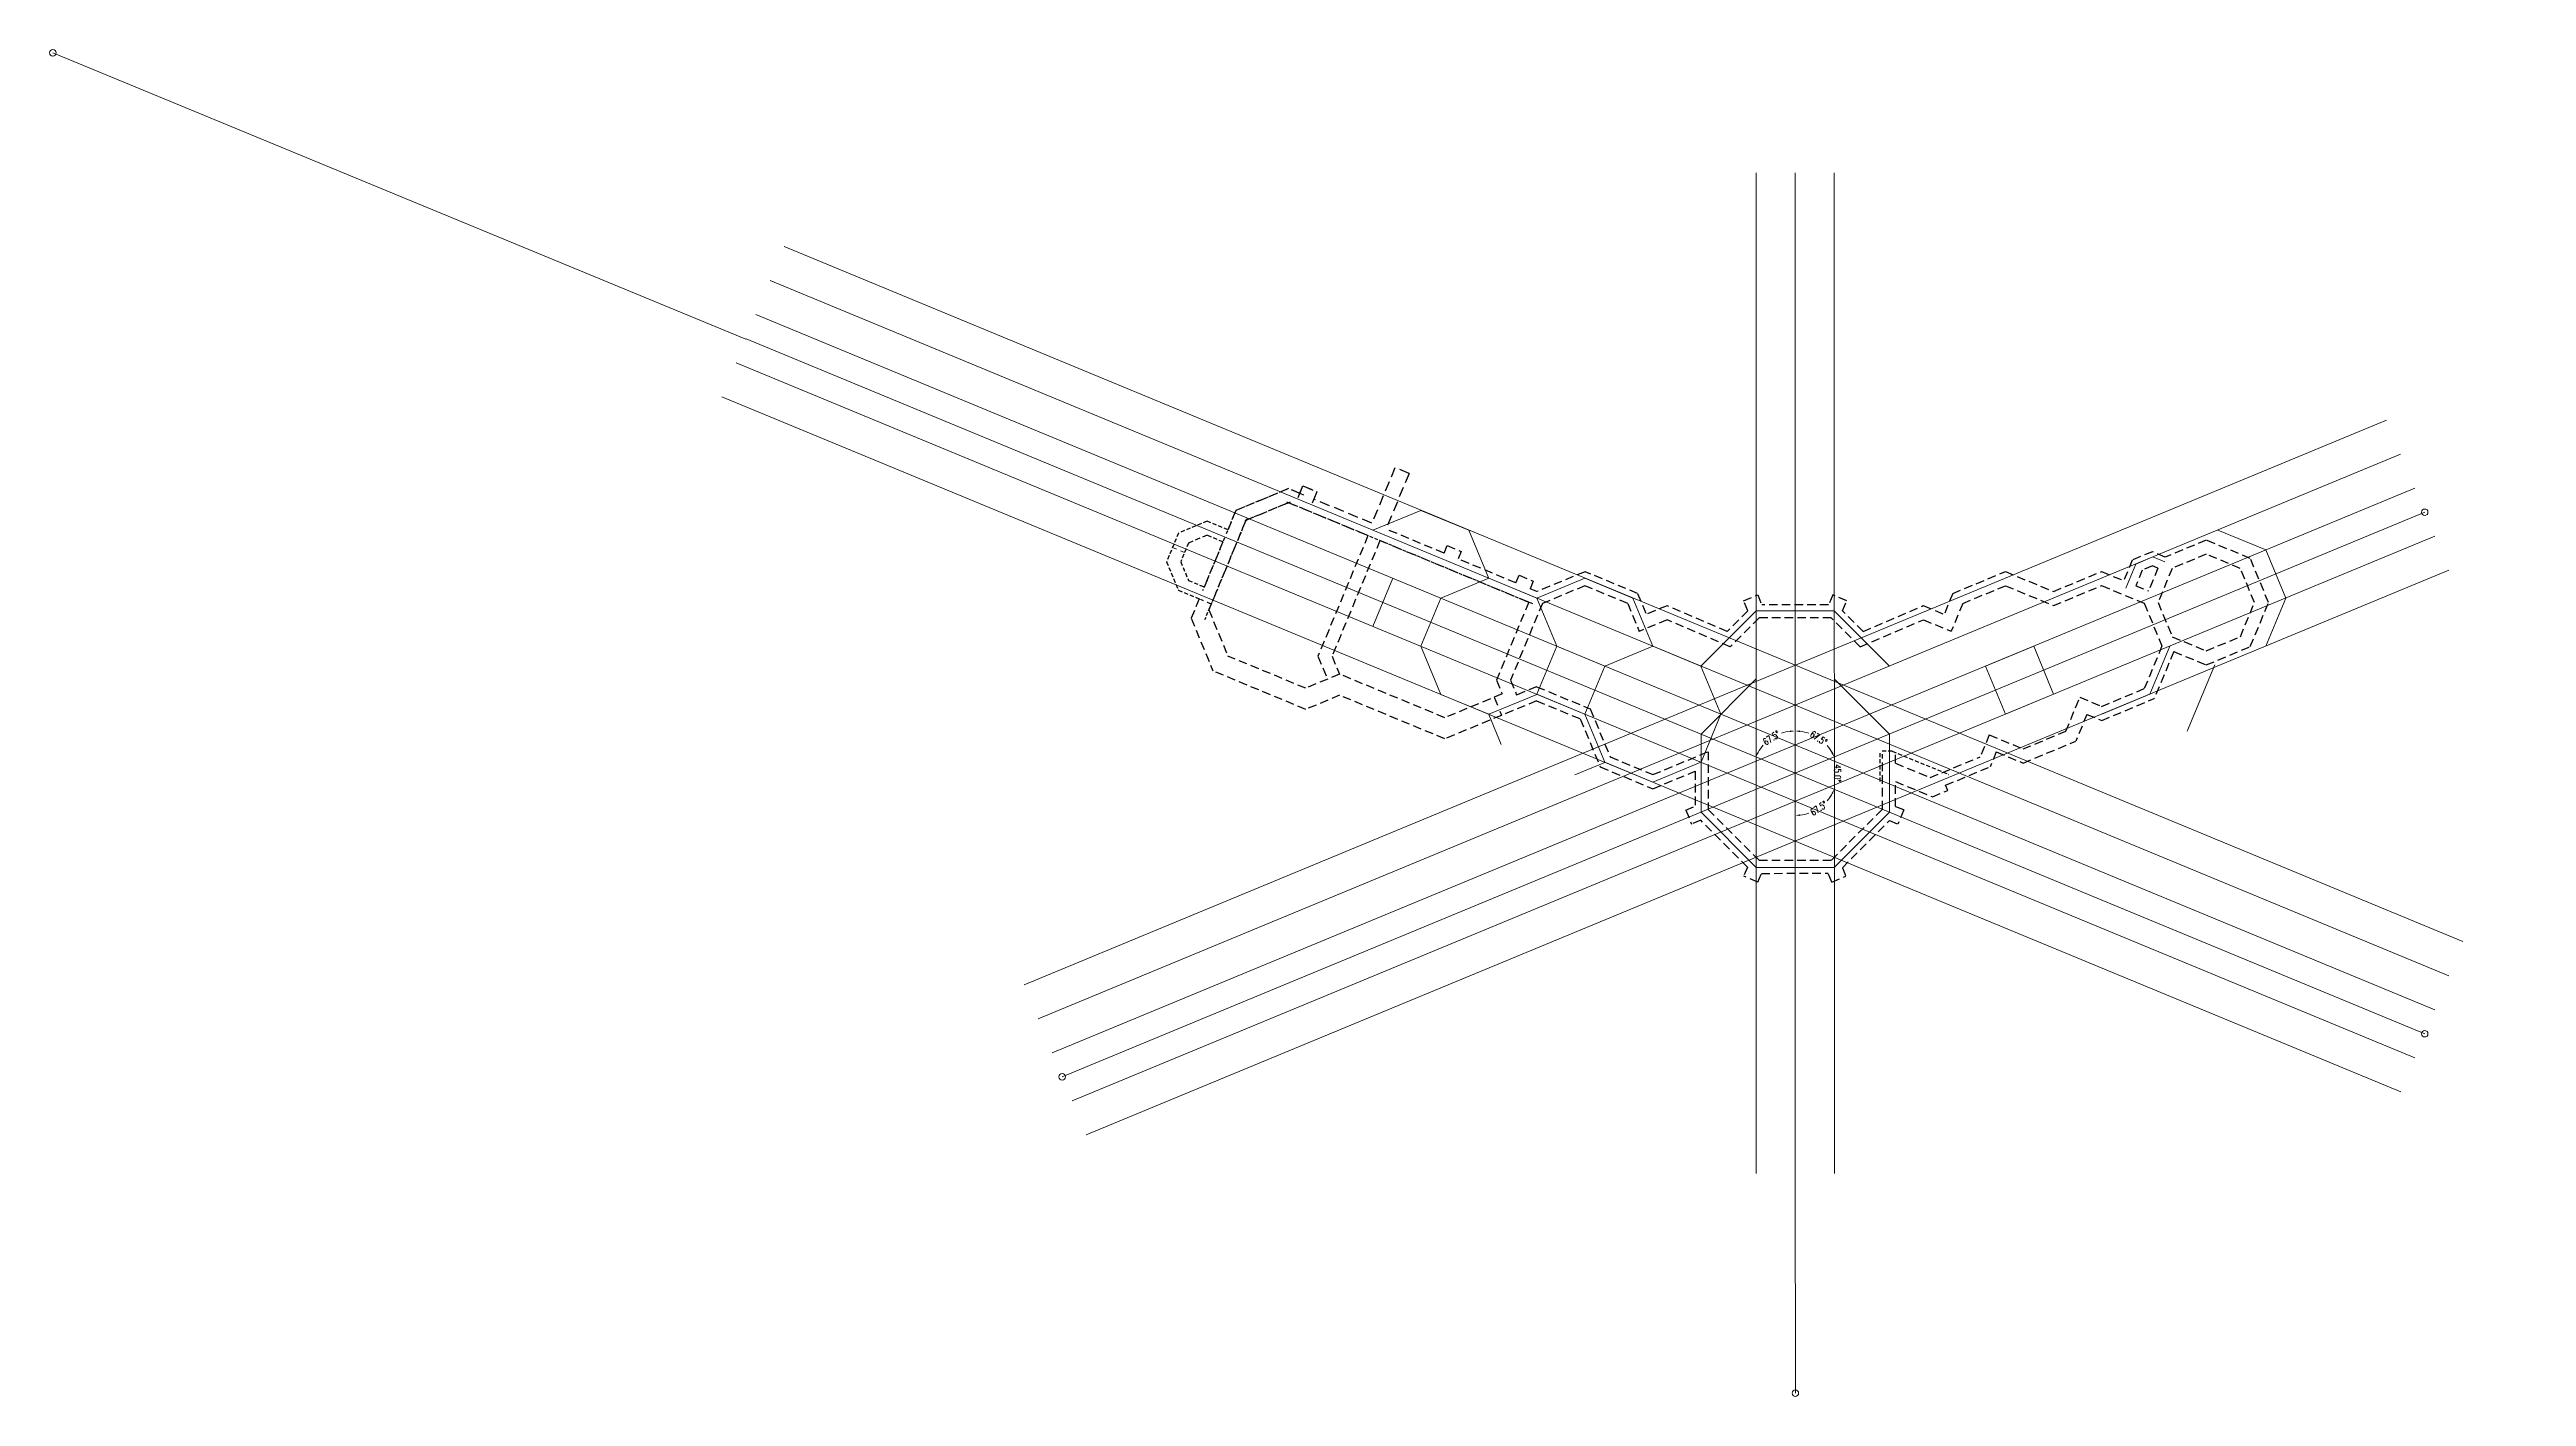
# Model space of a CAD drawing. Header units: inches. Extents: x 2775 to 28360, y 1488 to 9823.
# Drawn here: x 5648 to 10217, y 1675 to 4159 of the extents above; entities that cross this region are included whole.
import ezdxf

# ---------------------------------------------------------------- set-up
doc = ezdxf.new("R2010")
doc.units = ezdxf.units.IN
doc.header["$LTSCALE"] = 0.5
doc.header["$MEASUREMENT"] = 0
doc.header["$PDMODE"] = 1
doc.linetypes.add('HIDDEN', pattern=[0.375, 0.25, -0.125])
doc.layers.get('Defpoints').update_dxf_attribs({"linetype": 'CONTINUOUS'})
doc.layers.add('FOOTING', color=7, linetype='HIDDEN', lineweight=30)
doc.layers.add('LAYOUT', color=6, linetype='CONTINUOUS', lineweight=9)
doc.styles.add('BEI', font='romans.shx', dxfattribs={"width": 0.75})
doc.dimstyles.get("Standard").update_dxf_attribs({"dimscale": 50, "dimtxt": 0.18, "dimasz": 0.18, "dimexe": 0.18, "dimexo": 0.0625, "dimgap": 0.09, "dimtad": 0, "dimtoh": 1, "dimzin": 0, "dimdsep": 46, "dimtxsty": 'BEI', "dimcen": 0.09, "dimclrd": 256, "dimclre": 256, "dimclrt": 256, "dimadec": 1, "dimazin": 0, "dimtfac": 1, "dimtofl": 0, "dimtmove": 0, "dimatfit": 3, "dimfxl": 1, "dimtolj": 1, "dimtzin": 0, "dimlwd": -1, "dimlwe": -1, "dimarcsym": 0})

# ---------------------------------------------------------------- blocks, each defined once
blk = doc.blocks.new('*D20')
at = {"layer": 'Defpoints', "color": 0, "lineweight": 25, "ltscale": 75}
for p in [(6836, 3664.7, -44590.3), (10029.3, 3306.1, -44590.3), (8945.5, 2814.6), (10029.3, 2344.7, -44590.3), (7516.4, 2264.2, -44590.3)]:
    blk.add_point(p, dxfattribs=at)
at = {"layer": 'LAYOUT', "ltscale": 75}
for start, end in [(29.1384, 35.7563), (324.305, 330.923)]:
    blk.add_arc((8868.2, 2824.7), 78, start, end, dxfattribs=at)
at = {"layer": 'LAYOUT', "lineweight": 25, "ltscale": 75}
for points in [[(8937.6, 2863.3), (8934.9, 2862), (8940.2, 2854.5)], [(8935, 2787.5), (8937.7, 2786.1), (8940.2, 2794.9)]]:
    blk.add_solid(points, dxfattribs=at)
at = {"layer": 'LAYOUT', "color": 6, "ltscale": 75, "insert": (8946.2, 2824.7), "char_height": 12.5, "attachment_point": 5, "rotation": 270.0307, "style": 'BEI'}
blk.add_mtext('\\A1;45.0°', dxfattribs=at)
blk = doc.blocks.new('*D21')
at = {"layer": 'Defpoints', "color": 0, "lineweight": 25, "ltscale": 75}
for p in [(8868, 3931.9, -44590.3), (6836.2, 3664.7, -44590.3), (8898, 2752.6), (10029.3, 2344.7, -44590.3), (8868.3, 2085.9, -44590.3)]:
    blk.add_point(p, dxfattribs=at)
at = {"layer": 'LAYOUT', "ltscale": 75}
for start, end in [(276.6212, 288.6599), (318.8903, 330.9291)]:
    blk.add_arc((8868.2, 2824.7), 78, start, end, dxfattribs=at)
at = {"layer": 'LAYOUT', "lineweight": 25, "ltscale": 75}
for points in [[(8935, 2787.4), (8937.7, 2786.1), (8940.3, 2794.9)], [(8877.2, 2745.7), (8877.1, 2748.7), (8868.2, 2746.7)]]:
    blk.add_solid(points, dxfattribs=at)
at = {"layer": 'LAYOUT', "color": 6, "lineweight": 9, "ltscale": 75, "insert": (8911.5, 2759.8), "char_height": 12.5, "attachment_point": 5, "rotation": 33.7751, "style": 'BEI'}
blk.add_mtext('\\A1;67.5°', dxfattribs=at)
blk = doc.blocks.new('*D22')
at = {"layer": 'Defpoints', "color": 0, "lineweight": 25, "ltscale": 75}
for p in [(8868, 3931.9, -44590.3), (10029.3, 3306.1, -44590.3), (8923.1, 2879.6), (7516.4, 2264.2, -44590.3), (8868.3, 2085.9, -44590.3)]:
    blk.add_point(p, dxfattribs=at)
at = {"layer": 'LAYOUT', "ltscale": 75}
for start, end in [(71.4433, 83.3705), (29.1593, 41.0865)]:
    blk.add_arc((8868.2, 2824.7), 77.7, start, end, dxfattribs=at)
at = {"layer": 'LAYOUT', "lineweight": 25, "ltscale": 75}
for points in [[(8877, 2900.4), (8877.2, 2903.4), (8868.1, 2902.4)], [(8937.4, 2863.2), (8934.7, 2861.9), (8939.9, 2854.4)]]:
    blk.add_solid(points, dxfattribs=at)
at = {"layer": 'LAYOUT', "color": 6, "lineweight": 9, "ltscale": 75, "insert": (8911.3, 2889.3), "char_height": 12.5, "attachment_point": 5, "rotation": 326.2649, "style": 'BEI'}
blk.add_mtext('\\A1;67.5°', dxfattribs=at)
blk = doc.blocks.new('*D26')
at = {"layer": 'Defpoints', "color": 0, "lineweight": 25, "ltscale": 75}
for p in [(8871.4, 3931.9, -44590.3), (7707.8, 3310.3, -44590.3), (8837.8, 2896.6), (10217, 2259.3, -44590.3), (8864.4, 2085.9, -44590.3)]:
    blk.add_point(p, dxfattribs=at)
at = {"layer": 'LAYOUT', "ltscale": 75}
for start, end in [(96.4217, 108.3489), (138.7056, 150.6329)]:
    blk.add_arc((8867.2, 2824.7), 77.7, start, end, dxfattribs=at)
at = {"layer": 'LAYOUT', "lineweight": 25, "ltscale": 75}
for points in [[(8858.5, 2903.4), (8858.6, 2900.4), (8867.5, 2902.4)], [(8800.9, 2862.1), (8798.2, 2863.4), (8795.6, 2854.7)]]:
    blk.add_solid(points, dxfattribs=at)
at = {"layer": 'LAYOUT', "color": 6, "lineweight": 9, "ltscale": 75, "insert": (8824.3, 2889.5), "char_height": 12.5, "attachment_point": 5, "rotation": 33.5273, "style": 'BEI'}
blk.add_mtext('\\A1;67.5°', dxfattribs=at)

msp = doc.modelspace()

# ---------------------------------------------------------------- linework, layer by layer
at = {"layer": 'FOOTING', "color": 7, "ltscale": 150}
for p, q in [((8129.79495, 3388.09482), (8087.26, 3285.65699)), ((8155.7708, 3377.30894), (8129.79495, 3388.09482)), ((7954.37472, 3340.73794), (7960.02897, 3354.51785)), ((7985.7974, 3343.79719), (7980.09957, 3330.07499)), ((8155.7708, 3377.30894), (8113.24253, 3274.88723))]:
    msp.add_line(p, q, dxfattribs=at)
at = {"layer": 'FOOTING', "ltscale": 125}
for p, q in [((7933.50208, 3349.38965), (7836.36318, 3309.18122)), ((7854.72783, 3290.8076), (7786.36998, 3125.89121)), ((7836.36318, 3309.18122), (7821.52395, 3273.3809)), ((7933.49573, 3323.41177), (7854.72783, 3290.8076)), ((7812.33413, 3251.21003), (7777.91738, 3168.17806)), ((8079.90782, 3262.72381), (7987.69652, 3040.30325)), ((8102.07908, 3253.53382), (8013.67476, 3040.296)), ((8220.3142, 3230.50602), (8113.24253, 3274.88723)), ((8220.3142, 3230.50602), (8225.99321, 3244.34627)), ((8226.03696, 3244.36445), (8252.03601, 3233.56894)), ((9626.11711, 3254.42268), (9550.80691, 3223.16514)), ((9707.51764, 3220.77356), (9626.11711, 3254.42268)), ((8252.03601, 3233.56894), (8246.29296, 3219.73783)), ((8352.98801, 3175.51273), (8246.29296, 3219.73783)), ((9489.92894, 3217.71332), (9474.16361, 3179.57543)), ((9526.88737, 3233.05293), (9489.92894, 3217.71332)), ((9508.31118, 3199.35731), (9496.34367, 3170.4067)), ((9526.90592, 3207.07506), (9508.31118, 3199.35731)), ((9537.30726, 3202.77539), (9519.90125, 3160.66854)), ((9550.80691, 3223.16514), (9526.88737, 3233.05293)), ((9537.30726, 3202.77539), (9526.90592, 3207.07506)), ((9563.36575, 3202.39212), (9537.34248, 3139.43926)), ((9626.13567, 3228.44481), (9563.36575, 3202.39212)), ((9689.16164, 3202.39132), (9626.13567, 3228.44481)), ((9715.30512, 3139.40262), (9689.16164, 3202.39132)), ((9741.28299, 3139.42118), (9707.51764, 3220.77356)), ((8352.98801, 3175.51273), (8358.81709, 3189.71655)), ((8358.86084, 3189.73473), (8384.85931, 3178.93783)), ((8384.83609, 3178.94744), (8378.94203, 3164.75479)), ((8391.63149, 3159.49501), (8378.94203, 3164.75479)), ((8480.34647, 3196.27179), (8391.63149, 3159.49501)), ((8480.29293, 3170.26863), (8401.6371, 3137.66187)), ((8559.04117, 3137.6142), (8480.29293, 3170.26863)), ((8577.44806, 3156.0068), (8480.34647, 3196.27179)), ((8577.44806, 3156.0068), (8593.338, 3117.60291)), ((8772.97362, 3142.52771), (8798.98024, 3153.30497)), ((8798.95704, 3153.29532), (8806.5754, 3134.91145)), ((8937.23947, 3153.3847), (8929.38575, 3134.97146)), ((8963.1337, 3142.34014), (8937.23947, 3153.3847)), ((9158.76046, 3156.10148), (9142.88304, 3117.69242)), ((9158.76046, 3156.10148), (9255.81127, 3196.38247)), ((9177.17335, 3137.71488), (9255.82985, 3170.3613)), ((9255.81127, 3196.38247), (9344.54737, 3159.701)), ((9255.82985, 3170.3613), (9344.56595, 3133.67983)), ((9344.54737, 3159.701), (9433.21513, 3196.5026)), ((9344.56595, 3133.67983), (9433.23371, 3170.48143)), ((9433.21513, 3196.5026), (9474.16361, 3179.57543)), ((9433.23371, 3170.48143), (9511.97043, 3137.93348)), ((9496.34367, 3170.4067), (9519.90125, 3160.66854)), ((7768.72756, 3146.0072), (7753.89392, 3110.22039)), ((7753.89392, 3110.22039), (7794.07608, 3013.14495)), ((7783.50989, 3139.88416), (7790.90106, 3136.82263)), ((7786.36998, 3125.89121), (7821.63635, 3040.69175)), ((8376.53179, 3139.77333), (8316.96458, 2996.06473)), ((8401.6371, 3137.66187), (8342.93937, 2996.05093)), ((8559.04117, 3137.6142), (8580.31521, 3086.19763)), ((8631.6847, 3107.4522), (8580.31521, 3086.19763)), ((8631.78935, 3133.51249), (8593.338, 3117.60291)), ((8748.16806, 3057.66264), (8631.6847, 3107.4522)), ((8742.62231, 3086.1264), (8631.78935, 3133.51249)), ((8780.63313, 3124.17438), (8742.62231, 3086.1264)), ((8801.3219, 3110.86845), (8748.16806, 3057.66264)), ((8780.63313, 3124.17438), (8772.95558, 3142.4839)), ((8934.52257, 3110.93354), (8801.3219, 3110.86845)), ((8929.38575, 3134.97146), (8806.5754, 3134.91145)), ((8987.88622, 3057.62202), (8934.52257, 3110.93354)), ((8955.29835, 3124.15976), (8963.12819, 3142.30605)), ((8993.41225, 3086.08309), (8955.29835, 3124.15976)), ((8987.88622, 3057.62202), (9104.53965, 3107.52922)), ((8993.41225, 3086.08309), (9104.4265, 3133.58947)), ((9104.4265, 3133.58947), (9142.88304, 3117.69242)), ((9104.53965, 3107.52922), (9155.91605, 3086.29139)), ((9177.17335, 3137.71488), (9155.91605, 3086.29139)), ((9511.97043, 3137.93348), (9544.63082, 3059.24333)), ((9537.34248, 3139.43926), (9563.62478, 3076.19288)), ((9689.25163, 3076.37666), (9715.30512, 3139.40262)), ((9707.63388, 3058.02065), (9741.28299, 3139.42118)), ((9563.62478, 3076.19288), (9626.26294, 3050.23317)), ((9626.26294, 3050.23317), (9689.25163, 3076.37666)), ((7965.08623, 2981.23178), (7821.63635, 3040.69175)), ((7987.69652, 3040.30325), (8005.23204, 2997.93945)), ((8013.67476, 3040.296), (8027.39019, 3007.16111)), ((9544.63082, 3059.24333), (9512.08286, 2980.50661)), ((9566.41165, 3049.00412), (9530.49574, 2962.12)), ((9566.41165, 3049.00412), (9626.28149, 3024.2553)), ((9626.28149, 3024.2553), (9707.63388, 3058.02065)), ((7965.11407, 2942.24971), (7794.07608, 3013.14495)), ((8027.39019, 3007.16111), (7965.08623, 2981.23178)), ((8221.6075, 2926.8638), (8027.28738, 3007.40949)), ((8327.45604, 2970.67739), (8221.6075, 2926.8638)), ((8316.96458, 2996.06473), (8327.44968, 2970.67476)), ((8342.93937, 2996.05093), (8354.21493, 2968.76623)), ((8391.09754, 2984.03294), (8354.17662, 2968.75037)), ((8391.09754, 2984.03294), (8490.0186, 2943.14124)), ((9433.39271, 2947.84622), (9512.08286, 2980.50661)), ((8027.66574, 2968.28213), (7965.11407, 2942.24971)), ((8221.59798, 2887.89722), (8027.66574, 2968.28213)), ((8391.10364, 2958.06022), (8221.59798, 2887.89722)), ((8312.66906, 2964.56658), (8320.30771, 2946.08252)), ((8323.36319, 2938.68885), (8326.41863, 2931.29526)), ((8391.10364, 2958.06022), (8471.66259, 2924.75899)), ((8471.66259, 2924.75899), (8508.46419, 2836.09124)), ((8490.0186, 2943.14124), (8526.8202, 2854.47348)), ((9367.26037, 2901.98665), (9393.14007, 2964.48574)), ((9406.09623, 2933.11647), (9385.63936, 2883.62929)), ((9393.14007, 2964.48574), (9433.39271, 2947.84622)), ((9406.09623, 2933.11647), (9433.41129, 2921.82505)), ((9433.41129, 2921.82505), (9530.49574, 2962.12)), ((9226.04846, 2895.14327), (9209.3894, 2854.84336)), ((9226.04846, 2895.14327), (9288.53636, 2869.3122)), ((9288.53636, 2869.3122), (9367.26037, 2901.98665)), ((9288.55491, 2843.33434), (9385.63936, 2883.62929)), ((8508.46419, 2836.09124), (8605.60609, 2795.935)), ((8526.8202, 2854.47348), (8605.58754, 2821.91287)), ((8605.58754, 2821.91287), (8707.25607, 2864.11044)), ((8707.25607, 2864.11044), (8707.30793, 2757.98269)), ((9029.02532, 2758.20485), (9028.97584, 2859.45889)), ((9052.9234, 2843.05714), (9052.91538, 2859.45889)), ((9052.9234, 2843.05714), (9117.08721, 2816.53329)), ((9117.08721, 2816.53329), (9209.3894, 2854.84336)), ((9145.56273, 2802.3665), (9227.77165, 2836.48735)), ((9239.05979, 2863.79449), (9227.77165, 2836.48735)), ((9239.05979, 2863.79449), (9288.55491, 2843.33434)), ((8605.60609, 2795.935), (8683.2732, 2828.17077)), ((8683.2732, 2828.17077), (8683.30471, 2763.68935)), ((9053.00087, 2809.11148), (9121.19349, 2780.92221)), ((9053.02334, 2763.13547), (9053.00087, 2809.11148)), ((9121.19349, 2780.92221), (9149.57414, 2792.70162)), ((9149.57414, 2792.70162), (9145.56273, 2802.3665)), ((8666.26179, 2756.62183), (8683.30471, 2763.68935)), ((8666.26179, 2756.62183), (8677.03575, 2730.64104)), ((8801.56379, 2663.8189), (8707.30793, 2757.98269)), ((8934.7966, 2663.884), (9029.02532, 2758.20485)), ((9068.435, 2756.75651), (9053.02334, 2763.13547)), ((9068.435, 2756.75651), (9057.67844, 2730.76851)), ((8693.73885, 2737.61335), (8677.07957, 2730.62302)), ((8780.21003, 2651.22664), (8693.73885, 2737.61335)), ((8955.02413, 2650.17298), (9042.04553, 2737.27947)), ((9042.04553, 2737.27947), (9057.63463, 2730.75046)), ((8780.21003, 2651.22664), (8773.21876, 2634.53852)), ((8801.56379, 2663.8189), (8934.7966, 2663.884)), ((8955.02413, 2650.17298), (8961.55982, 2634.60159)), ((8799.22372, 2623.73553), (8773.23681, 2634.49471)), ((8799.22372, 2623.73553), (8805.8833, 2639.82058)), ((8805.8833, 2639.82058), (8928.88391, 2639.88068)), ((8935.5621, 2623.78119), (8928.88391, 2639.88068)), ((8935.5621, 2623.78119), (8961.5418, 2634.55777))]:
    msp.add_line(p, q, dxfattribs=at)
at = {"layer": 'FOOTING', "ltscale": 50}
for p, q in [((7930.4403, 3348.12214), (7839.42507, 3310.44846)), ((7961.79146, 3337.66355), (7936.56324, 3348.12064)), ((7855.99657, 3293.86886), (7778.60279, 3107.15288)), ((7835.09444, 3306.11995), (7818.46156, 3265.99235)), ((7936.55751, 3324.67928), (7851.66594, 3289.54035)), ((8383.92226, 3136.71013), (7930.43457, 3324.68078)), ((7815.39828, 3258.60207), (7774.85499, 3160.78955))]:
    msp.add_line(p, q, dxfattribs=at)
at = {"layer": 'FOOTING', "ltscale": 120}
msp.add_line((7954.37472, 3340.73794), (7933.50208, 3349.38965), dxfattribs=at)
at = {"layer": 'FOOTING', "color": 7, "linetype": 'Continuous', "lineweight": 30, "ltscale": 1.5}
for p, q in [((7951.32796, 3333.31233), (7956.99216, 3347.1165)), ((7967.49299, 3351.45355), (7978.44103, 3346.85152)), ((7982.72935, 3336.40873), (7977.03039, 3322.6838))]:
    msp.add_line(p, q, dxfattribs=at)
at = {"layer": 'FOOTING', "color": 7, "ltscale": 140}
msp.add_line((7960.11798, 3354.5538), (7985.81615, 3343.75153), dxfattribs=at)
at = {"layer": 'FOOTING', "ltscale": 150}
for p, q in [((8079.90788, 3262.72394), (7933.49573, 3323.41177)), ((8087.26, 3285.65699), (7980.09957, 3330.07499)), ((8376.53179, 3139.77333), (8102.07914, 3253.53395))]:
    msp.add_line(p, q, dxfattribs=at)
at = {"layer": 'FOOTING', "ltscale": 60}
for p, q in [((7730.3416, 3267.3767), (7708.52864, 3214.71557)), ((7783.06955, 3289.26046), (7730.41522, 3267.45032)), ((7748.73197, 3249.05995), (7734.48449, 3214.66351)), ((7812.33459, 3251.20984), (7783.12841, 3263.30743)), ((7821.52441, 3273.3807), (7783.18727, 3289.26046)), ((7708.52864, 3214.61145), (7730.3416, 3161.95031)), ((7734.48449, 3214.66351), (7748.73197, 3180.26706)), ((7730.41522, 3161.87669), (7776.11872, 3142.94568)), ((7748.73197, 3180.26706), (7777.91784, 3168.17787))]:
    msp.add_line(p, q, dxfattribs=at)
at = {"layer": 'FOOTING', "ltscale": 75}
msp.add_line((7783.12841, 3263.30743), (7748.73197, 3249.05995), dxfattribs=at)
at = {"layer": 'FOOTING', "linetype": 'Continuous', "lineweight": 9, "ltscale": 100}
for p, q in [((7719.43619, 3241.0478), (7726.82616, 3237.98467)), ((7734.21612, 3234.92153), (7741.60608, 3231.85839)), ((7768.72876, 3146.00882), (7776.11872, 3142.94568)), ((7783.50868, 3139.88254), (7790.89864, 3136.8194))]:
    msp.add_line(p, q, dxfattribs=at)
at = {"layer": 'FOOTING', "linetype": 'HIDDEN', "ltscale": 60}
for p, q in [((9047.19859, 2865.2419), (9024.97302, 2865.23104)), ((9025.00045, 2809.09779), (9024.97302, 2865.23104)), ((9047.19859, 2865.2419), (9151.46573, 2822.14026))]:
    msp.add_line(p, q, dxfattribs=at)
at = {"layer": 'LAYOUT', "color": 6, "ltscale": 150}
for p, q in [((6932.23444, 3624.96674), (5653.9292, 4153.38885)), ((8796.31145, 2085.88113), (8796.01077, 3931.9032)), ((8868.31144, 2085.89286), (8868.01076, 3931.91493)), ((8940.31144, 2085.90458), (8940.01076, 3931.92666)), ((8868.34454, 1680.88332), (8868.27857, 2085.89285))]:
    msp.add_line(p, q, dxfattribs=at)
at = {"layer": 'LAYOUT', "color": 6, "linetype": 'Continuous', "ltscale": 150}
for p, q in [((10099.65322, 2513.80755), (7003.00073, 3795.89189)), ((10073.67159, 2451.05342), (6977.01909, 3733.13776)), ((10047.68995, 2388.29929), (6951.03746, 3670.38363)), ((10029.32837, 2343.95008), (6932.67588, 3626.03442)), ((10010.9668, 2299.60087), (6914.3143, 3581.68521)), ((9984.98516, 2236.84674), (6888.33267, 3518.93108)), ((9958.94769, 3475.70223), (7445.61559, 2434.16578)), ((9984.94978, 3412.95658), (7471.61768, 2371.42012)), ((10010.95187, 3350.21092), (7497.61977, 2308.67446)), ((10029.32791, 3305.8677), (7515.99581, 2264.33124)), ((10047.70394, 3261.52448), (7534.37184, 2219.98802)), ((10073.70604, 3198.77882), (7560.37393, 2157.24236))]:
    msp.add_line(p, q, dxfattribs=at)
at = {"layer": 'LAYOUT', "color": 4, "linetype": 'Continuous', "ltscale": 50}
for p, q in [((8088.92822, 3272.5823), (8177.58088, 3309.32038)), ((8266.27929, 3272.5972), (8177.58088, 3309.32038)), ((8266.27929, 3272.5972), (8303.03133, 3183.91074)), ((8125.59615, 3184.05944), (8088.88696, 3095.4064)), ((8302.8361, 3184.08422), (8214.28873, 3147.38977)), ((8302.83612, 3184.08417), (8391.51474, 3147.36919)), ((8302.83612, 3184.08417), (8391.51474, 3147.36919)), ((8480.06117, 3183.99136), (8391.43335, 3147.33564)), ((8480.06117, 3183.99136), (8568.73979, 3147.27637)), ((8214.29453, 3147.3362), (8177.57955, 3058.65758)), ((8428.25123, 3058.76662), (8391.52139, 3147.4111)), ((8568.85438, 3147.45136), (8605.59822, 3058.78469)), ((8177.55822, 3058.67359), (8214.10956, 2969.90365)), ((8428.23317, 3058.7641), (8391.52397, 2970.11106)), ((8428.24712, 3058.80941), (8516.92575, 3022.09442)), ((8516.93155, 3022.04085), (8480.21656, 2933.36223)), ((8516.93155, 3022.04085), (8605.59822, 3058.78469)), ((8694.29663, 3022.06151), (8605.59822, 3058.78469)), ((8694.29663, 3022.06151), (8731.04867, 2933.37505)), ((8302.78818, 2933.18867), (8214.10956, 2969.90365)), ((8302.78818, 2933.18867), (8391.45485, 2969.93251)), ((8391.52394, 2970.111), (8480.20257, 2933.39601)), ((8516.96041, 2844.65599), (8480.21657, 2933.32266)), ((8694.36507, 2844.67665), (8731.08825, 2933.37506)), ((8516.96041, 2844.65599), (8605.63903, 2807.941)), ((8694.3057, 2844.68484), (8605.63903, 2807.941))]:
    msp.add_line(p, q, dxfattribs=at)
at = {"layer": 'LAYOUT', "color": 2, "linetype": 'Continuous', "ltscale": 50}
for p, q in [((9647.57118, 3273.10446), (9736.26961, 3236.38132)), ((9477.81238, 3166.01554), (9496.17396, 3210.36475)), ((9496.17396, 3210.36475), (9527.52935, 3223.35857)), ((9527.52935, 3223.35857), (9549.70396, 3214.17778)), ((9773.02168, 3147.69487), (9736.26961, 3236.38132)), ((8796.10346, 3123.90151), (8694.29663, 3022.06151)), ((8796.10345, 3123.92496), (8940.10351, 3123.94842)), ((9041.98246, 3022.14543), (8940.14246, 3123.95225)), ((9773.02168, 3147.69487), (9736.29854, 3058.99645)), ((9308.05358, 3058.92661), (9219.36714, 3022.17454)), ((9256.11921, 2933.4881), (9219.36714, 3022.17454)), ((9344.80566, 2970.24017), (9308.05358, 3058.92661)), ((9558.91367, 3058.96752), (9522.19052, 2970.2691)), ((9642.06844, 3024.53957), (9591.25937, 2901.81903)), ((8796.1628, 2998.49881), (8694.35598, 2896.65881)), ((9042.00272, 2896.7153), (8940.16272, 2998.52213)), ((9042.00285, 2896.71543), (8940.16285, 2998.52226)), ((9256.11921, 2933.4881), (9344.80566, 2970.24017)), ((9433.50408, 2933.51702), (9522.19052, 2970.2691)), ((8302.82252, 2932.96453), (8325.78473, 2877.65627)), ((8694.37961, 2752.65894), (8694.35616, 2896.659)), ((8461.60308, 2821.44033), (8517.01715, 2844.44646))]:
    msp.add_line(p, q, dxfattribs=at)
at = {"layer": 'LAYOUT', "color": 2, "ltscale": 50}
for p, q in [((9042.00281, 2896.71559), (9042.02626, 2752.71554)), ((8694.37952, 2752.65904), (8796.21951, 2650.85221)), ((8940.21944, 2650.87554), (9042.02626, 2752.71554)), ((8940.21957, 2650.87567), (9042.02639, 2752.71567)), ((8940.21957, 2650.87567), (8796.21951, 2650.85221))]:
    msp.add_line(p, q, dxfattribs=at)
at = {"layer": 'LAYOUT', "color": 6, "ltscale": 150}
for centre in [(5653.9292, 4153.38885), (10029.32721, 3305.86939), (10029.32721, 2343.94003), (7515.99662, 2264.32927), (8868.34454, 1680.88332)]:
    msp.add_circle(centre, 6.00011, dxfattribs=at)

# ---------------------------------------------------------------- dimensions: what is measured, and where the dimension line sits
at = {"layer": 'LAYOUT', "color": 6, "lineweight": 9, "ltscale": 150}
for base, line1, line2, picture, middle in [((8898.04557, 2752.61644), ((10029.32721, 2344.69952, -44590.39094), (6836.23273, 3664.65165, -44590.39094)), ((8868.27857, 2085.89285, -44590.39094), (8867.97789, 3931.91493, -44590.39094)), '*D21', (8911.5401, 2759.83623, -0.0698)), ((8923.09628, 2879.64438), ((8868.27857, 2085.89285, -44590.39094), (8867.97789, 3931.91493, -44590.39094)), ((10029.32721, 3306.13126, -44590.39094), (7516.35542, 2264.17448, -44590.39094)), '*D22', (8911.3186, 2889.30463, -0.0698)), ((8837.78054, 2896.59101), ((8864.44385, 2085.89981, -44590.39094), (8871.44181, 3931.90864, -44590.39094)), ((7707.82981, 3310.34241, -44590.39094), (10217.0049, 2259.27555, -44590.39094)), '*D26', (8824.31883, 2889.46245, -0.0698))]:
    dim = msp.add_angular_dim_2l(base=base, line1=line1, line2=line2, dimstyle='Standard', override={"dimtxt": 0.25, "dimclrd": 256, "dimclre": 256, "dimclrt": 6}, dxfattribs=at)
    dim.commit()
    dim.dimension.update_dxf_attribs({"geometry": picture, "text_midpoint": middle})
at = {"layer": 'LAYOUT', "color": 6, "ltscale": 150}
dim = msp.add_angular_dim_2l(base=(8945.49064, 2814.55714), line1=((10029.32721, 3306.13126, -44590.39094), (7516.35542, 2264.17448, -44590.39094)), line2=((10029.32721, 2344.69952, -44590.39094), (6835.99878, 3664.74836, -44590.39094)), dimstyle='Standard', override={"dimtxt": 0.25, "dimclrd": 256, "dimclre": 256, "dimclrt": 6}, dxfattribs=at)
dim.commit()
dim.dimension.update_dxf_attribs({"geometry": '*D20', "text_midpoint": (8946.15157, 2824.72897, -0.0698)})

doc.saveas('drawing.dxf')
